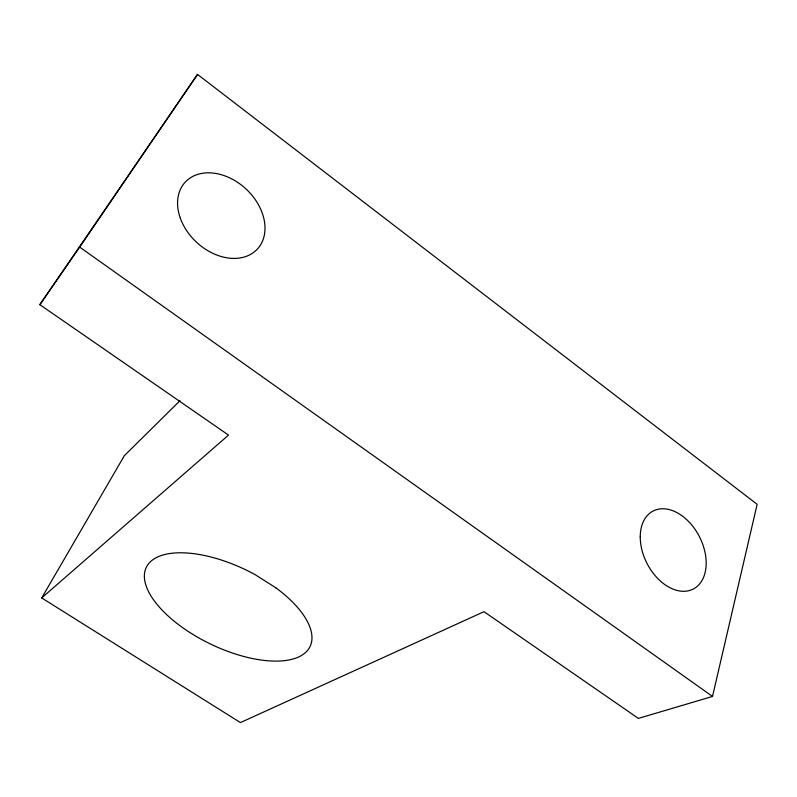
<?xml version="1.0" encoding="UTF-8"?>
<svg xmlns="http://www.w3.org/2000/svg" width="797" height="797" viewBox="0 0 797 797"><rect width="100%" height="100%" fill="white"/><g stroke="black" fill="none" stroke-linecap="round" stroke-linejoin="round"><path stroke-width="1.2" d="M712.508 696.439L757.15 504.322L197.526 74.41L39.85 304.663L228.53 435.092L41.703 597.929L240.435 722.59L484.008 611.688L638.387 718.406L712.508 696.439L79.7 247.11L197.526 74.41M41.703 597.929L124.342 455.705L180.002 400.672M39.85 304.663L79.7 247.11M275.822 587.797L255.15 574.667A90.948 41.065 25.8 0 0 144.815 580.953A90.948 41.065 25.8 0 0 270.91 660.982A90.948 41.065 25.8 0 0 275.822 587.797M180.291 218.099A49.205 36.353 42.9 0 0 254.94 251.384A49.205 36.353 42.9 0 0 228.58 177.372A49.205 36.353 42.9 0 0 180.291 218.099M640.24 536.899A43.865 29.419 62.8 0 0 689.614 590.487A43.865 29.419 62.8 0 0 689.744 522.712A43.865 29.419 62.8 0 0 640.24 536.899"/></g></svg>
